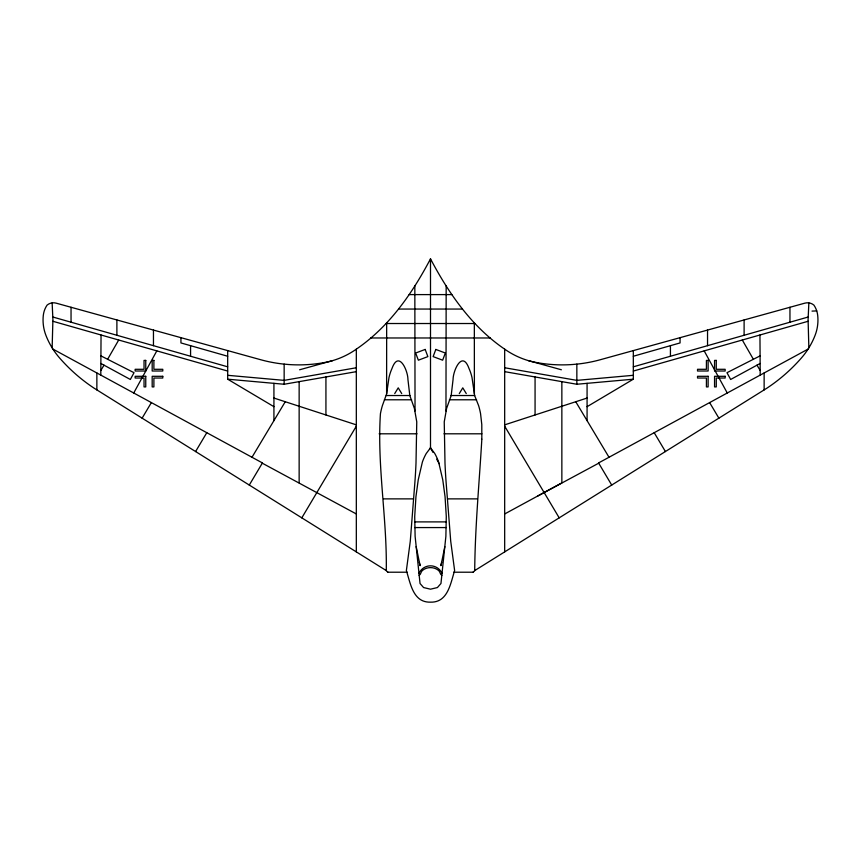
<?xml version="1.0" encoding="UTF-8"?>
<svg xmlns="http://www.w3.org/2000/svg" width="861" height="861" viewBox="0 0 861 861"><rect width="100%" height="100%" fill="white"/><g stroke="black" fill="none" stroke-linecap="round" stroke-linejoin="round"><path stroke-width="1.29" d="M387.988 572.199A6.64 6.092 90 0 1 386.277 570.606C387.138 518.193 376.967 465.984 380.433 413.7A77.953 77.49 4.9 0 1 382.359 405.725L386.611 393.907L386.664 322.897M386.611 393.907L388.978 377.624A47.28 45.999 -55.5 0 1 392.035 368.379C398.697 349.878 407.91 370.413 407.931 379.453L409.804 395.522L414.378 408.362L416.756 421.836L416.003 463.164A461.087 371.995 88.9 0 1 414.518 487.003L410.277 541.235L406.37 570.595C410.514 583.543 413.065 602.635 430.5 602.162C447.935 602.635 450.486 583.543 454.63 570.606L450.723 541.235L446.482 487.003A461.087 371.995 -88.9 0 1 444.997 463.164L444.244 421.836L446.622 408.362L451.196 395.522L453.069 379.453C453.144 370.434 462.249 349.846 468.965 368.379A47.28 45.999 55.5 0 1 472.011 377.57L474.626 395.522L478.641 405.725A77.953 77.49 -4.9 0 1 480.567 413.7L481.794 424.57L481.826 439.099M100.791 375.105L101.049 334.994M481.826 439.261C479.276 483.043 475.089 526.717 474.712 570.595A6.64 6.092 -90 0 1 473.012 572.199M52.144 347.866L52.908 319.603L52.144 302.878M808.856 302.878L808.092 319.603L808.856 347.866M429.574 448.818L430.5 447.838L434.751 453.478A53.565 52.661 -86.4 0 1 438.604 461.991L442.769 479.889L445.062 496.732L446.289 516.546L445.88 536.36L440.961 583.51L437.41 587.557L430.5 589.193L423.59 587.557L420.039 583.51L415.12 536.36L414.711 516.546L415.938 496.732L418.231 479.889L422.396 461.991A53.565 52.661 86.4 0 1 426.238 453.51L430.5 447.838L430.5 258.838C448.764 293.493 471.871 326.803 504.675 349.157A80.676 80.676 0 0 0 533.454 361.943A142.668 142.668 0 0 0 572.63 364.504L578.226 363.988A142.668 142.668 0 0 0 600.311 359.726L804.874 303.147A9.923 9.923 0 0 1 813.925 305.128A22.73 22.73 0 0 1 817.702 315.427A42.437 42.437 0 0 1 815.087 335.338A76.371 76.371 0 0 1 809.265 347.209L808.092 349.082A76.371 76.371 0 0 1 801.473 357.896A170.36 170.36 0 0 1 766.72 388.289L474.712 570.595A21.331 19.523 -33.1 0 0 475.347 569.605M444.836 546.606L440.918 565.688L441.661 562.47M445.966 411.02L446.17 285.54M394.736 393.563L398.223 387.848L401.71 393.563M459.29 393.563L462.777 387.848L466.264 393.563M133.724 393.003L156.82 350.879M107.625 359.285L118.7 340.02M385.653 569.605A21.331 19.523 33.1 0 0 386.288 570.595L94.279 388.289A170.36 170.36 0 0 1 59.527 357.896A76.371 76.371 0 0 1 52.908 349.082L51.735 347.209A76.371 76.371 0 0 1 45.913 335.338A42.437 42.437 0 0 1 43.298 315.427A22.73 22.73 0 0 1 47.075 305.128A9.923 9.923 0 0 1 56.126 303.147L260.689 359.726A142.668 142.668 0 0 0 282.774 363.988L288.37 364.504A142.668 142.668 0 0 0 327.546 361.943A80.676 80.676 0 0 0 356.325 349.157C389.129 326.803 412.236 293.493 430.5 258.838M249.27 485.087L262.433 462.938L52.908 349.082M142.097 418.198L151.375 402.593M195.565 451.573L206.791 432.706M301.802 517.87L356.325 426.173M251.993 457.256L285.249 401.732M100.823 370.478L104.009 365.161M418.941 573.318C423.741 563.342 437.259 563.342 442.059 573.318M419.113 575.331L419.565 574.944A60.13 24.076 0 0 0 420.254 574.33L421.61 571.338C425.937 566.377 435.063 566.377 439.39 571.338L440.746 574.33A60.13 24.076 0 0 0 441.435 574.944L441.887 575.331M587.073 406.683L633.319 379.195L633.319 350.588M537.974 495.882L598.718 463.186M611.73 485.087L598.567 462.938L808.092 349.082M760.134 363.46L730.655 379.475L726.975 372.695L760.08 355.873M504.675 513.963L561.856 482.903L561.856 381.638M504.675 424.85L587.073 398.051M633.319 356.25L680.061 342.936L680.061 337.663M633.319 366.818L808.21 317.009M633.319 371.059L808.135 321.271M299.617 369.778L332.658 360.608M356.325 367.755L284.152 380.368L227.681 375.31M227.681 350.588L227.681 379.195L284.152 384.254L356.325 371.651M633.319 375.31L576.848 380.368L504.675 367.755M504.675 371.651L576.848 384.254L633.319 379.195M812.02 311.101L816.745 310.918M409.147 294.602L451.853 294.602M398.708 309.056L462.292 309.056M386.072 323.521L474.928 323.521M370.704 337.975L490.296 337.975M386.288 395.522L410.17 395.522M450.83 395.522L474.712 395.522M384.426 399.784L411.59 399.784M449.41 399.784L476.574 399.784M379.12 433.804L417.015 433.804M443.985 433.804L481.88 433.804M383.683 498.874L413.291 498.874M447.709 498.874L477.317 498.874M414.647 521.895L446.353 521.895M414.711 527.567L446.289 527.567M387.891 572.21L407.178 572.21M453.822 572.21L473.109 572.21M528.342 360.608L561.383 369.778M227.681 356.25L180.939 342.936L180.939 337.663M52.79 317.009L227.681 366.818M52.865 321.271L227.681 371.059M273.927 398.051L356.325 424.85M100.92 355.873L134.025 372.695L130.345 379.475L100.866 363.46M356.325 513.963L262.282 463.186M227.681 379.195L273.927 406.683M756.991 365.161L760.177 370.478M575.751 401.732L609.007 457.256M709.625 402.593L718.903 418.198M654.209 432.706L665.435 451.573M504.675 426.173L559.198 517.87M742.3 340.02L753.375 359.285M704.18 350.879L727.276 393.003M430.5 447.838L432.975 452.369M436.688 459.15L439.164 463.67M415.034 411.02L414.83 285.54M419.339 562.47L420.082 565.688L416.164 546.606M759.951 334.994L760.209 375.105M474.336 322.897L474.389 393.907M789.957 307.269L789.957 322.208M764.137 372.964L764.137 389.947M744.108 319.948L744.108 335.263M707.538 330.064L707.538 345.681M670.428 345.681L670.428 356.25M587.073 383.339L587.073 420.652M576.848 364.117L576.848 384.254M535.068 376.957L535.068 414.97M504.675 349.157L504.675 551.901M356.325 349.157L356.325 551.901M325.932 376.957L325.932 414.97M299.144 381.638L299.144 482.903M284.152 364.117L284.152 384.254M273.927 383.339L273.927 420.652M190.572 345.681L190.572 356.25M153.462 330.064L153.462 345.681M116.892 319.948L116.892 335.263M96.862 372.964L96.862 389.947M71.043 307.269L71.043 322.208M162.783 376.3L162.783 378.022L153.893 378.022L153.893 386.912L152.182 386.912L152.182 376.3L162.783 376.3M435.827 349.437L433.126 356.605L442.64 360.199L445.352 353.032L435.827 349.437M425.173 349.437L415.648 353.032L418.36 360.199L427.874 356.605L425.173 349.437M145.757 360.404L144.035 360.404L144.035 369.294L135.145 369.294L135.145 371.005L145.757 371.005L145.757 360.404M153.893 360.404L152.182 360.404L152.182 371.005L162.783 371.005L162.783 369.294L153.893 369.294L153.893 360.404M708.129 360.404L706.418 360.404L706.418 369.294L697.528 369.294L697.528 371.005L708.129 371.005L708.129 360.404M716.266 360.404L714.555 360.404L714.555 371.005L725.156 371.005L725.156 369.294L716.266 369.294L716.266 360.404M145.757 376.3L135.145 376.3L135.145 378.022L144.035 378.022L144.035 386.912L145.757 386.912L145.757 376.3M708.129 376.3L697.528 376.3L697.528 378.022L706.418 378.022L706.418 386.912L708.129 386.912L708.129 376.3M725.156 376.3L714.555 376.3L714.555 386.912L716.266 386.912L716.266 378.022L725.156 378.022L725.156 376.3"/></g></svg>
